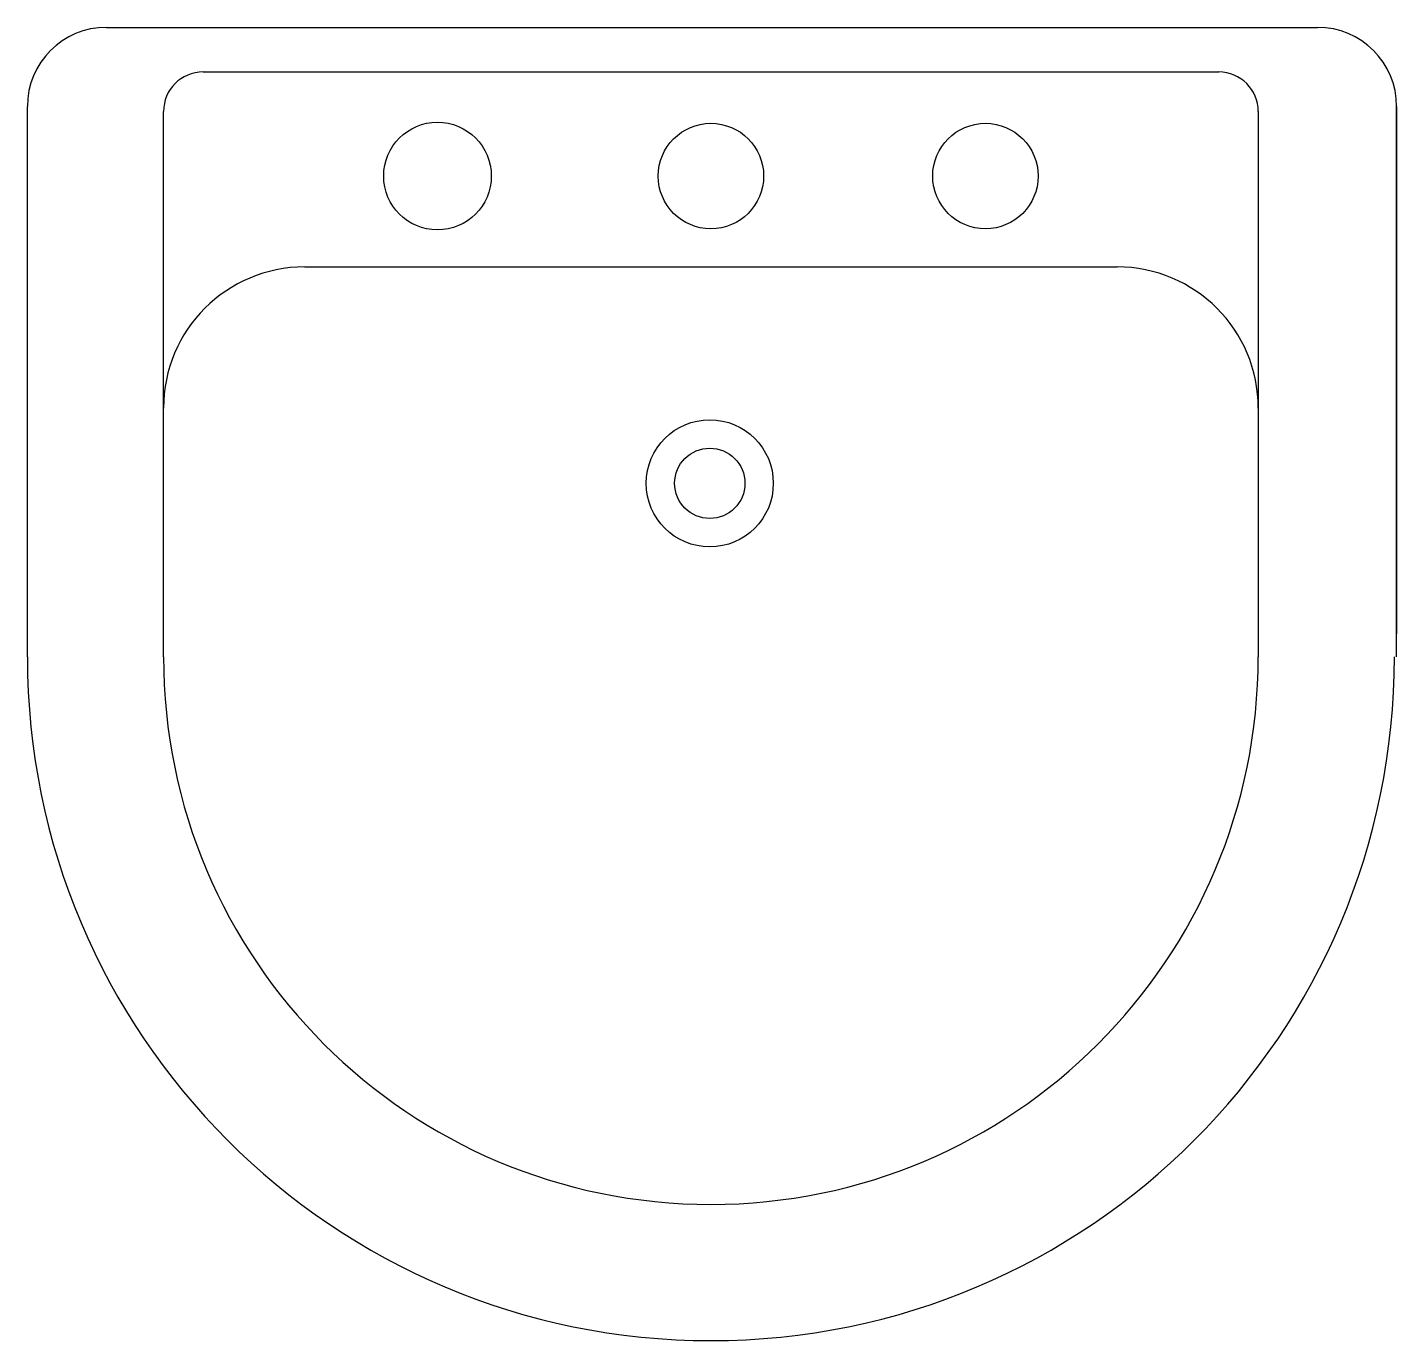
# Model space of a CAD drawing. Extents: x -844.111 to -843.626, y 500.06 to 500.525.
import ezdxf

# ---------------------------------------------------------------- set-up
doc = ezdxf.new("R2010")
doc.units = 0
doc.header["$LTSCALE"] = 50
doc.header["$MEASUREMENT"] = 0
doc.layers.add('A-PECAS', color=2, linetype='CONTINUOUS')

msp = doc.modelspace()

# ---------------------------------------------------------------- linework, layer by layer
at = {"layer": 'A-PECAS', "color": 2}
for p, q in [((-844.08348, 500.52533), (-843.65449, 500.52533)), ((-844.11148, 500.30247), (-844.11148, 500.49732)), ((-843.62648, 500.30247), (-843.62648, 500.49732)), ((-843.62648, 500.49732), (-843.62648, 500.31061))]:
    msp.add_line(p, q, dxfattribs=at)
at = {"layer": 'A-PECAS', "color": 1}
for p, q in [((-844.04925, 500.50955), (-843.92365, 500.50955)), ((-843.92365, 500.50955), (-843.68949, 500.50955)), ((-844.06325, 500.30247), (-844.06325, 500.49555)), ((-843.67549, 500.49555), (-843.67549, 500.30247)), ((-844.01325, 500.44052), (-843.72549, 500.44052)), ((-843.67549, 500.35495), (-843.67549, 500.31138))]:
    msp.add_line(p, q, dxfattribs=at)
for centre, radius in [((-843.96622, 500.47269), 0.01906), ((-843.86937, 500.47269), 0.01867), ((-843.77213, 500.47269), 0.01867), ((-843.86976, 500.3639), 0.0225), ((-843.86976, 500.3639), 0.01245)]:
    msp.add_circle(centre, radius, dxfattribs=at)
at = {"layer": 'A-PECAS', "color": 2}
for centre, radius, start, end in [((-844.08348, 500.49732), 0.02801, 90, 180), ((-843.65449, 500.49732), 0.02801, 0, 90), ((-843.86937, 500.30247), 0.24211, 180, 0)]:
    msp.add_arc(centre, radius, start, end, dxfattribs=at)
at = {"layer": 'A-PECAS', "color": 1}
for centre, radius, start, end in [((-844.04925, 500.49555), 0.014, 90, 180), ((-843.68949, 500.49555), 0.014, 0, 90), ((-844.01325, 500.39052), 0.05, 90, 180), ((-843.72549, 500.39052), 0.05, 0, 90), ((-843.86937, 500.30247), 0.19388, 180, 0)]:
    msp.add_arc(centre, radius, start, end, dxfattribs=at)

doc.saveas('drawing.dxf')
